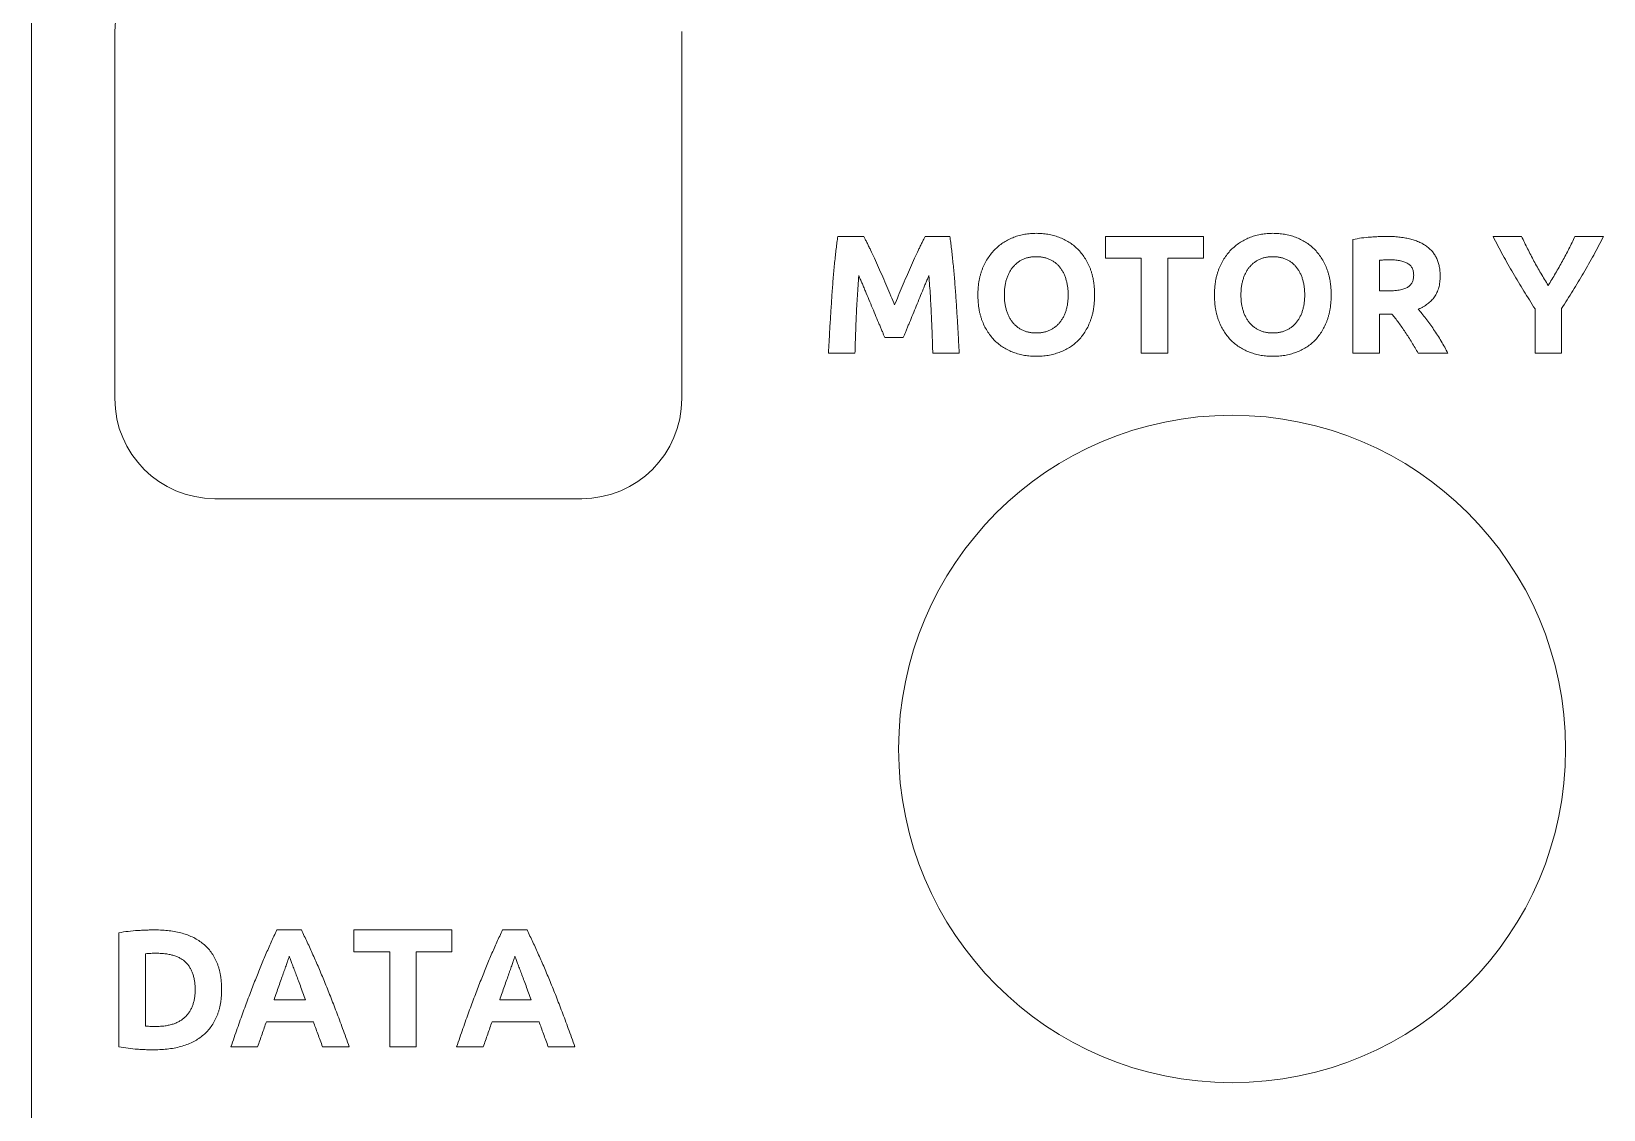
# Model space of a CAD drawing. Header units: millimetres. Extents: x 0 to 106, y -84 to 99.
# Drawn here: x 0 to 47.14, y 39.41 to 71.71 of the extents above; entities that cross this region are included whole.
import ezdxf

# ---------------------------------------------------------------- set-up
doc = ezdxf.new("R2010")
doc.units = ezdxf.units.MM
doc.layers.get('0').update_dxf_attribs({"lineweight": 5})
doc.layers.add('Layer1', color=50, linetype='Continuous', lineweight=15)

msp = doc.modelspace()

# ---------------------------------------------------------------- linework, layer by layer
for p, q in [((24.178, 65.569), (24.954, 65.569)), ((26.798, 65.569), (27.538, 65.569)), ((32.205, 64.916), (32.205, 65.569)), ((32.205, 65.569), (35.145, 65.569)), ((35.145, 65.569), (35.145, 64.916)), ((43.825, 65.569), (44.68, 65.569)), ((46.282, 65.569), (47.138, 65.569)), ((39.625, 62.069), (39.625, 65.478)), ((33.278, 64.916), (32.205, 64.916)), ((33.278, 62.069), (33.278, 64.916)), ((35.145, 64.916), (34.072, 64.916)), ((34.072, 64.916), (34.072, 62.069)), ((40.418, 64.854), (40.418, 63.936)), ((40.418, 63.936), (40.636, 63.936)), ((40.418, 63.236), (40.418, 62.069)), ((40.792, 63.236), (40.418, 63.236)), ((45.085, 62.069), (45.085, 63.397)), ((45.878, 63.407), (45.878, 62.069)), ((26.139, 62.536), (25.589, 62.536)), ((24.692, 62.069), (23.898, 62.069)), ((27.818, 62.069), (27.025, 62.069)), ((34.072, 62.069), (33.278, 62.069)), ((40.418, 62.069), (39.625, 62.069)), ((42.472, 62.069), (41.58, 62.069)), ((45.878, 62.069), (45.085, 62.069)), ((7.359, 44.788), (8.093, 44.788)), ((9.669, 44.788), (12.609, 44.788)), ((9.669, 44.135), (9.669, 44.788)), ((12.609, 44.788), (12.609, 44.135)), ((14.126, 44.788), (14.86, 44.788)), ((2.622, 41.285), (2.622, 44.703)), ((3.416, 44.073), (3.416, 41.905)), ((10.742, 44.135), (9.669, 44.135)), ((10.742, 41.288), (10.742, 44.135)), ((12.609, 44.135), (11.536, 44.135)), ((11.536, 44.135), (11.536, 41.288)), ((7.274, 42.688), (8.213, 42.688)), ((14.04, 42.688), (14.979, 42.688)), ((8.454, 42.035), (7.044, 42.035)), ((15.221, 42.035), (13.811, 42.035)), ((6.782, 41.288), (5.982, 41.288)), ((9.529, 41.288), (8.728, 41.288)), ((11.536, 41.288), (10.742, 41.288)), ((13.549, 41.288), (12.749, 41.288)), ((16.296, 41.288), (15.495, 41.288))]:
    msp.add_line(p, q)
for points, knots in [([(23.898, 62.069), (23.902, 62.139), (23.909, 62.282), (23.921, 62.499), (23.934, 62.724), (23.951, 63.032), (23.977, 63.421), (24.006, 63.887), (24.042, 64.342), (24.075, 64.712), (24.106, 64.996), (24.129, 65.196), (24.153, 65.386), (24.17, 65.509), (24.178, 65.569)], [0, 0, 0, 0, 0.060078, 0.122033, 0.186072, 0.251988, 0.385748, 0.519328, 0.650306, 0.776217, 0.836558, 0.894034, 0.948444, 1, 1, 1, 1]), ([(24.954, 65.569), (24.97, 65.54), (25.002, 65.479), (25.052, 65.383), (25.105, 65.277), (25.181, 65.119), (25.281, 64.907), (25.402, 64.638), (25.527, 64.356), (25.649, 64.07), (25.767, 63.789), (25.844, 63.605), (25.882, 63.516)], [0, 0, 0, 0, 0.04356, 0.091598, 0.144406, 0.201559, 0.324571, 0.456756, 0.594356, 0.734369, 0.871241, 1, 1, 1, 1]), ([(25.882, 63.516), (25.919, 63.605), (25.995, 63.789), (26.111, 64.07), (26.232, 64.356), (26.354, 64.638), (26.476, 64.906), (26.574, 65.119), (26.65, 65.276), (26.702, 65.383), (26.751, 65.479), (26.783, 65.54), (26.798, 65.569)], [0, 0, 0, 0, 0.128766, 0.265662, 0.4057, 0.543184, 0.675499, 0.798481, 0.855749, 0.908518, 0.956503, 1, 1, 1, 1]), ([(27.538, 65.569), (27.547, 65.509), (27.564, 65.386), (27.588, 65.196), (27.611, 64.996), (27.64, 64.712), (27.675, 64.342), (27.71, 63.887), (27.741, 63.421), (27.765, 63.032), (27.784, 62.724), (27.796, 62.499), (27.807, 62.282), (27.815, 62.139), (27.818, 62.069)], [0, 0, 0, 0, 0.051556, 0.105966, 0.163442, 0.223762, 0.349693, 0.480671, 0.614252, 0.747999, 0.813927, 0.877967, 0.939922, 1, 1, 1, 1]), ([(28.378, 63.817), (28.379, 63.854), (28.38, 63.927), (28.386, 64.036), (28.397, 64.141), (28.413, 64.242), (28.433, 64.341), (28.458, 64.435), (28.486, 64.527), (28.531, 64.642), (28.594, 64.779), (28.685, 64.931), (28.786, 65.07), (28.901, 65.194), (29.027, 65.304), (29.161, 65.401), (29.307, 65.481), (29.46, 65.548), (29.621, 65.598), (29.786, 65.636), (29.956, 65.658), (30.071, 65.661), (30.128, 65.662)], [0, 0, 0, 0, 0.0390342, 0.0771099, 0.113786, 0.149935, 0.1848022, 0.2190775, 0.2524779, 0.285259, 0.3491632, 0.4105821, 0.4704257, 0.5294522, 0.5878335, 0.6454475, 0.7032234, 0.7618366, 0.8207256, 0.8798226, 0.939493, 1, 1, 1, 1]), ([(30.128, 65.662), (30.188, 65.661), (30.305, 65.658), (30.478, 65.636), (30.646, 65.598), (30.809, 65.548), (30.963, 65.481), (31.109, 65.401), (31.244, 65.305), (31.368, 65.194), (31.482, 65.07), (31.582, 64.931), (31.67, 64.779), (31.732, 64.642), (31.775, 64.527), (31.802, 64.435), (31.826, 64.341), (31.845, 64.242), (31.861, 64.141), (31.87, 64.036), (31.877, 63.927), (31.878, 63.854), (31.878, 63.817)], [0, 0, 0, 0, 0.0621323, 0.1226603, 0.1825999, 0.241824, 0.3005217, 0.3581505, 0.4158252, 0.4736765, 0.5322085, 0.5915997, 0.6524758, 0.7158981, 0.7484171, 0.7816575, 0.8157821, 0.8505111, 0.8865294, 0.9230864, 0.9610652, 1, 1, 1, 1]), ([(35.472, 63.817), (35.472, 63.854), (35.473, 63.927), (35.48, 64.036), (35.49, 64.141), (35.507, 64.242), (35.526, 64.341), (35.551, 64.435), (35.579, 64.527), (35.624, 64.642), (35.687, 64.779), (35.778, 64.931), (35.879, 65.07), (35.994, 65.194), (36.12, 65.304), (36.255, 65.401), (36.4, 65.481), (36.554, 65.548), (36.715, 65.598), (36.88, 65.636), (37.05, 65.658), (37.164, 65.661), (37.222, 65.662)], [0, 0, 0, 0, 0.0390342, 0.0771099, 0.113786, 0.149935, 0.1848022, 0.2190775, 0.2524779, 0.285259, 0.3491632, 0.4105821, 0.4704257, 0.5294522, 0.5878335, 0.6454475, 0.7032234, 0.7618366, 0.8207256, 0.8798226, 0.939493, 1, 1, 1, 1]), ([(37.222, 65.662), (37.281, 65.661), (37.398, 65.658), (37.572, 65.636), (37.739, 65.598), (37.902, 65.548), (38.056, 65.481), (38.202, 65.401), (38.337, 65.305), (38.462, 65.194), (38.575, 65.07), (38.675, 64.931), (38.763, 64.779), (38.825, 64.642), (38.868, 64.527), (38.895, 64.435), (38.92, 64.341), (38.938, 64.242), (38.954, 64.141), (38.964, 64.036), (38.971, 63.927), (38.971, 63.854), (38.972, 63.817)], [0, 0, 0, 0, 0.062132, 0.12266, 0.1826, 0.241824, 0.300522, 0.35815, 0.415825, 0.473676, 0.532209, 0.5916, 0.652476, 0.715898, 0.748417, 0.781658, 0.815782, 0.850511, 0.886529, 0.923086, 0.961065, 1, 1, 1, 1]), ([(39.625, 65.478), (39.711, 65.494), (39.885, 65.526), (40.105, 65.546), (40.28, 65.557), (40.405, 65.564), (40.523, 65.568), (40.599, 65.569), (40.636, 65.569)], [0, 0, 0, 0, 0.257546, 0.521538, 0.651714, 0.775316, 0.89091, 1, 1, 1, 1]), ([(40.636, 65.569), (40.698, 65.568), (40.82, 65.567), (40.998, 65.552), (41.164, 65.53), (41.319, 65.499), (41.462, 65.459), (41.595, 65.408), (41.716, 65.349), (41.825, 65.281), (41.923, 65.204), (42.008, 65.116), (42.08, 65.018), (42.138, 64.909), (42.183, 64.79), (42.216, 64.662), (42.235, 64.523), (42.237, 64.428), (42.238, 64.378)], [0, 0, 0, 0, 0.0827, 0.160808, 0.234544, 0.30355, 0.368872, 0.430946, 0.489849, 0.546134, 0.600635, 0.653897, 0.707097, 0.760575, 0.816161, 0.874065, 0.934884, 1, 1, 1, 1]), ([(45.085, 63.397), (44.972, 63.575), (44.747, 63.928), (44.424, 64.466), (44.116, 65.011), (43.922, 65.382), (43.825, 65.569)], [0, 0, 0, 0, 0.251886, 0.500275, 0.748506, 1, 1, 1, 1]), ([(44.68, 65.569), (44.739, 65.445), (44.858, 65.196), (45.051, 64.828), (45.258, 64.461), (45.405, 64.22), (45.479, 64.098)], [0, 0, 0, 0, 0.24579, 0.493938, 0.744886, 1, 1, 1, 1]), ([(45.479, 64.098), (45.553, 64.22), (45.699, 64.462), (45.908, 64.828), (46.104, 65.195), (46.223, 65.445), (46.282, 65.569)], [0, 0, 0, 0, 0.254576, 0.505859, 0.754512, 1, 1, 1, 1]), ([(47.138, 65.569), (47.041, 65.383), (46.847, 65.013), (46.538, 64.471), (46.217, 63.936), (45.992, 63.584), (45.878, 63.407)], [0, 0, 0, 0, 0.2520037, 0.4998436, 0.747561, 1, 1, 1, 1]), ([(30.128, 64.962), (30.091, 64.961), (30.019, 64.96), (29.913, 64.943), (29.814, 64.917), (29.722, 64.881), (29.637, 64.834), (29.559, 64.779), (29.487, 64.716), (29.422, 64.644), (29.363, 64.565), (29.315, 64.477), (29.27, 64.383), (29.235, 64.281), (29.206, 64.173), (29.186, 64.059), (29.175, 63.94), (29.173, 63.858), (29.172, 63.817)], [0, 0, 0, 0, 0.0664049, 0.1291343, 0.189711, 0.2484844, 0.3057167, 0.3623696, 0.4188997, 0.476296, 0.5343112, 0.5937351, 0.6554188, 0.7197285, 0.7860867, 0.8548038, 0.9258146, 1, 1, 1, 1]), ([(31.085, 63.817), (31.084, 63.859), (31.082, 63.942), (31.071, 64.063), (31.05, 64.177), (31.022, 64.286), (30.987, 64.388), (30.942, 64.483), (30.892, 64.57), (30.834, 64.649), (30.77, 64.721), (30.698, 64.784), (30.618, 64.837), (30.532, 64.883), (30.439, 64.918), (30.34, 64.944), (30.236, 64.959), (30.165, 64.961), (30.128, 64.962)], [0, 0, 0, 0, 0.075388, 0.14717, 0.216224, 0.282916, 0.347143, 0.408747, 0.468311, 0.526251, 0.582962, 0.639745, 0.696191, 0.75391, 0.812853, 0.872822, 0.934978, 1, 1, 1, 1]), ([(37.222, 64.962), (37.184, 64.961), (37.112, 64.96), (37.007, 64.943), (36.908, 64.917), (36.816, 64.881), (36.73, 64.834), (36.652, 64.779), (36.58, 64.716), (36.515, 64.644), (36.457, 64.565), (36.408, 64.477), (36.363, 64.383), (36.328, 64.281), (36.3, 64.173), (36.279, 64.059), (36.268, 63.94), (36.266, 63.858), (36.265, 63.817)], [0, 0, 0, 0, 0.066405, 0.129134, 0.189711, 0.248484, 0.305717, 0.36237, 0.4189, 0.476296, 0.534311, 0.593735, 0.655419, 0.719728, 0.786087, 0.854804, 0.925815, 1, 1, 1, 1]), ([(38.178, 63.817), (38.177, 63.859), (38.176, 63.942), (38.164, 64.063), (38.144, 64.177), (38.115, 64.286), (38.08, 64.388), (38.036, 64.483), (37.986, 64.57), (37.928, 64.649), (37.863, 64.721), (37.791, 64.784), (37.711, 64.837), (37.625, 64.883), (37.532, 64.918), (37.434, 64.944), (37.33, 64.959), (37.258, 64.961), (37.222, 64.962)], [0, 0, 0, 0, 0.075388, 0.14717, 0.216224, 0.282916, 0.347143, 0.408747, 0.468311, 0.526251, 0.582962, 0.639745, 0.696191, 0.75391, 0.812853, 0.872822, 0.934978, 1, 1, 1, 1]), ([(40.695, 64.869), (40.668, 64.869), (40.618, 64.868), (40.546, 64.864), (40.481, 64.859), (40.439, 64.855), (40.418, 64.854)], [0, 0, 0, 0, 0.287106, 0.54553, 0.778015, 1, 1, 1, 1]), ([(41.445, 64.41), (41.445, 64.429), (41.443, 64.468), (41.435, 64.525), (41.419, 64.576), (41.399, 64.624), (41.371, 64.665), (41.339, 64.704), (41.299, 64.737), (41.254, 64.765), (41.204, 64.79), (41.148, 64.811), (41.086, 64.829), (41.018, 64.844), (40.946, 64.855), (40.867, 64.863), (40.783, 64.868), (40.725, 64.869), (40.695, 64.869)], [0, 0, 0, 0, 0.059895, 0.116749, 0.170066, 0.221031, 0.270608, 0.320778, 0.371502, 0.424323, 0.480442, 0.539787, 0.604426, 0.673113, 0.746997, 0.82547, 0.910253, 1, 1, 1, 1]), ([(24.808, 64.395), (24.792, 64.192), (24.762, 63.787), (24.735, 63.284), (24.72, 62.889), (24.709, 62.606), (24.7, 62.334), (24.694, 62.156), (24.692, 62.069)], [0, 0, 0, 0, 0.262388, 0.522277, 0.649163, 0.771032, 0.887873, 1, 1, 1, 1]), ([(25.589, 62.536), (25.577, 62.564), (25.552, 62.625), (25.512, 62.72), (25.468, 62.824), (25.405, 62.975), (25.321, 63.175), (25.217, 63.422), (25.112, 63.675), (25.022, 63.886), (24.952, 64.053), (24.902, 64.172), (24.853, 64.285), (24.823, 64.359), (24.808, 64.395)], [0, 0, 0, 0, 0.046663, 0.097552, 0.153281, 0.21371, 0.341879, 0.475555, 0.61265, 0.749693, 0.816768, 0.881089, 0.941991, 1, 1, 1, 1]), ([(26.909, 64.395), (26.894, 64.359), (26.863, 64.285), (26.817, 64.172), (26.766, 64.053), (26.697, 63.886), (26.609, 63.675), (26.505, 63.422), (26.404, 63.175), (26.321, 62.975), (26.258, 62.824), (26.215, 62.72), (26.176, 62.625), (26.151, 62.564), (26.139, 62.536)], [0, 0, 0, 0, 0.058138, 0.118896, 0.183361, 0.250445, 0.387373, 0.524498, 0.658055, 0.786233, 0.846656, 0.902369, 0.953372, 1, 1, 1, 1]), ([(27.025, 62.069), (27.022, 62.156), (27.017, 62.334), (27.008, 62.606), (26.997, 62.889), (26.98, 63.284), (26.956, 63.787), (26.925, 64.192), (26.909, 64.395)], [0, 0, 0, 0, 0.1121273, 0.2289685, 0.3508382, 0.4777379, 0.7376111, 1, 1, 1, 1]), ([(40.636, 63.936), (40.671, 63.936), (40.738, 63.936), (40.835, 63.941), (40.924, 63.95), (41.006, 63.962), (41.081, 63.975), (41.147, 63.995), (41.205, 64.016), (41.257, 64.041), (41.302, 64.071), (41.34, 64.105), (41.373, 64.144), (41.4, 64.188), (41.42, 64.237), (41.435, 64.29), (41.444, 64.348), (41.445, 64.389), (41.445, 64.41)], [0, 0, 0, 0, 0.098107, 0.188836, 0.272348, 0.34942, 0.420229, 0.484047, 0.542252, 0.595265, 0.64439, 0.692139, 0.739503, 0.78717, 0.83601, 0.886916, 0.941351, 1, 1, 1, 1]), ([(42.238, 64.378), (42.238, 64.347), (42.236, 64.287), (42.23, 64.198), (42.215, 64.114), (42.198, 64.034), (42.173, 63.959), (42.145, 63.887), (42.109, 63.822), (42.07, 63.759), (42.025, 63.701), (41.976, 63.647), (41.922, 63.595), (41.863, 63.546), (41.8, 63.501), (41.731, 63.46), (41.658, 63.421), (41.607, 63.398), (41.581, 63.386)], [0, 0, 0, 0, 0.072755, 0.142846, 0.209587, 0.27362, 0.33555, 0.395413, 0.453817, 0.511478, 0.568629, 0.626597, 0.685317, 0.744702, 0.805873, 0.86833, 0.933134, 1, 1, 1, 1]), ([(30.128, 61.976), (30.069, 61.977), (29.952, 61.98), (29.779, 62.002), (29.611, 62.04), (29.449, 62.09), (29.294, 62.155), (29.148, 62.236), (29.013, 62.331), (28.888, 62.441), (28.775, 62.564), (28.675, 62.702), (28.587, 62.854), (28.525, 62.99), (28.482, 63.106), (28.455, 63.198), (28.43, 63.292), (28.412, 63.391), (28.396, 63.492), (28.387, 63.598), (28.38, 63.706), (28.379, 63.779), (28.378, 63.817)], [0, 0, 0, 0, 0.0619378, 0.1227769, 0.1825257, 0.24205, 0.3007044, 0.3583887, 0.4159724, 0.4735425, 0.5319431, 0.5911856, 0.6521205, 0.7153722, 0.7479225, 0.7811951, 0.8153526, 0.8503652, 0.8861664, 0.9230122, 0.9610276, 1, 1, 1, 1]), ([(29.172, 63.817), (29.173, 63.774), (29.174, 63.692), (29.186, 63.571), (29.206, 63.456), (29.235, 63.349), (29.27, 63.248), (29.314, 63.154), (29.364, 63.067), (29.422, 62.988), (29.487, 62.917), (29.559, 62.855), (29.637, 62.801), (29.722, 62.755), (29.815, 62.719), (29.913, 62.694), (30.019, 62.678), (30.091, 62.676), (30.128, 62.676)], [0, 0, 0, 0, 0.075546, 0.147478, 0.216678, 0.282671, 0.346214, 0.407554, 0.46665, 0.524712, 0.581834, 0.638125, 0.694575, 0.751648, 0.81031, 0.870826, 0.933541, 1, 1, 1, 1]), ([(30.128, 62.676), (30.165, 62.676), (30.236, 62.678), (30.34, 62.694), (30.439, 62.719), (30.532, 62.755), (30.618, 62.8), (30.697, 62.855), (30.77, 62.917), (30.834, 62.989), (30.892, 63.067), (30.942, 63.154), (30.987, 63.248), (31.022, 63.349), (31.051, 63.456), (31.071, 63.571), (31.082, 63.692), (31.084, 63.774), (31.085, 63.817)], [0, 0, 0, 0, 0.065182, 0.127491, 0.187609, 0.246697, 0.304558, 0.361387, 0.418027, 0.474878, 0.532961, 0.592296, 0.653659, 0.717226, 0.783242, 0.852468, 0.924426, 1, 1, 1, 1]), ([(31.878, 63.817), (31.878, 63.779), (31.877, 63.706), (31.87, 63.598), (31.86, 63.492), (31.846, 63.391), (31.827, 63.292), (31.804, 63.197), (31.776, 63.106), (31.734, 62.991), (31.674, 62.854), (31.588, 62.703), (31.49, 62.564), (31.379, 62.44), (31.255, 62.332), (31.122, 62.235), (30.976, 62.156), (30.82, 62.09), (30.656, 62.039), (30.486, 62.002), (30.309, 61.98), (30.189, 61.977), (30.128, 61.976)], [0, 0, 0, 0, 0.0388942, 0.0768332, 0.113605, 0.1492973, 0.1842396, 0.2182669, 0.2514727, 0.283871, 0.3466834, 0.4072426, 0.4659203, 0.523691, 0.5807643, 0.6376101, 0.695401, 0.7541716, 0.8140616, 0.8746832, 0.9364088, 1, 1, 1, 1]), ([(37.222, 61.976), (37.163, 61.977), (37.045, 61.98), (36.872, 62.002), (36.704, 62.04), (36.542, 62.09), (36.387, 62.155), (36.242, 62.236), (36.106, 62.331), (35.982, 62.441), (35.868, 62.564), (35.768, 62.702), (35.68, 62.854), (35.618, 62.99), (35.576, 63.106), (35.548, 63.198), (35.524, 63.292), (35.505, 63.391), (35.489, 63.492), (35.48, 63.598), (35.473, 63.706), (35.472, 63.779), (35.472, 63.817)], [0, 0, 0, 0, 0.061938, 0.122777, 0.182526, 0.24205, 0.300704, 0.358389, 0.415972, 0.473542, 0.531943, 0.591186, 0.65212, 0.715372, 0.747923, 0.781195, 0.815353, 0.850365, 0.886166, 0.923012, 0.961028, 1, 1, 1, 1]), ([(36.265, 63.817), (36.266, 63.774), (36.268, 63.692), (36.279, 63.571), (36.3, 63.456), (36.328, 63.349), (36.363, 63.248), (36.408, 63.154), (36.457, 63.067), (36.515, 62.988), (36.58, 62.917), (36.652, 62.855), (36.73, 62.801), (36.816, 62.755), (36.908, 62.719), (37.007, 62.694), (37.112, 62.678), (37.184, 62.676), (37.222, 62.676)], [0, 0, 0, 0, 0.075546, 0.147478, 0.216678, 0.282671, 0.346214, 0.407554, 0.46665, 0.524712, 0.581834, 0.638125, 0.694575, 0.751648, 0.81031, 0.870826, 0.933541, 1, 1, 1, 1]), ([(37.222, 62.676), (37.258, 62.676), (37.33, 62.678), (37.434, 62.694), (37.532, 62.719), (37.625, 62.755), (37.712, 62.8), (37.791, 62.855), (37.864, 62.917), (37.928, 62.989), (37.986, 63.067), (38.036, 63.154), (38.08, 63.248), (38.115, 63.349), (38.144, 63.456), (38.164, 63.571), (38.176, 63.692), (38.177, 63.774), (38.178, 63.817)], [0, 0, 0, 0, 0.065182, 0.127491, 0.187609, 0.246697, 0.304558, 0.361387, 0.418027, 0.474878, 0.532961, 0.592296, 0.653659, 0.717226, 0.783242, 0.852468, 0.924426, 1, 1, 1, 1]), ([(38.972, 63.817), (38.971, 63.779), (38.971, 63.706), (38.964, 63.598), (38.954, 63.492), (38.939, 63.391), (38.92, 63.292), (38.897, 63.197), (38.869, 63.106), (38.828, 62.991), (38.768, 62.854), (38.681, 62.703), (38.583, 62.564), (38.472, 62.44), (38.349, 62.332), (38.215, 62.235), (38.069, 62.156), (37.914, 62.09), (37.75, 62.039), (37.579, 62.002), (37.402, 61.98), (37.283, 61.977), (37.222, 61.976)], [0, 0, 0, 0, 0.0388942, 0.0768332, 0.113605, 0.1492973, 0.1842396, 0.2182669, 0.2514727, 0.283871, 0.3466834, 0.4072426, 0.4659203, 0.523691, 0.5807643, 0.6376101, 0.695401, 0.7541716, 0.8140616, 0.8746832, 0.9364088, 1, 1, 1, 1]), ([(41.58, 62.069), (41.548, 62.122), (41.485, 62.228), (41.389, 62.387), (41.293, 62.546), (41.192, 62.699), (41.092, 62.847), (40.992, 62.986), (40.894, 63.117), (40.825, 63.197), (40.792, 63.236)], [0, 0, 0, 0, 0.130822, 0.263063, 0.395842, 0.526229, 0.653175, 0.775157, 0.891006, 1, 1, 1, 1]), ([(41.581, 63.386), (41.619, 63.344), (41.698, 63.254), (41.812, 63.107), (41.929, 62.949), (42.046, 62.783), (42.161, 62.61), (42.27, 62.431), (42.375, 62.25), (42.44, 62.129), (42.472, 62.069)], [0, 0, 0, 0, 0.107386, 0.224998, 0.349899, 0.477333, 0.607777, 0.740465, 0.872459, 1, 1, 1, 1]), ([(2.622, 44.703), (2.715, 44.718), (2.905, 44.75), (3.144, 44.768), (3.333, 44.779), (3.465, 44.784), (3.588, 44.788), (3.666, 44.788), (3.703, 44.788)], [0, 0, 0, 0, 0.26092, 0.530021, 0.661913, 0.784281, 0.897203, 1, 1, 1, 1]), ([(3.703, 44.788), (3.776, 44.787), (3.92, 44.785), (4.131, 44.765), (4.331, 44.735), (4.521, 44.69), (4.699, 44.634), (4.864, 44.56), (5.017, 44.473), (5.155, 44.37), (5.282, 44.254), (5.39, 44.121), (5.485, 43.973), (5.55, 43.839), (5.595, 43.724), (5.623, 43.632), (5.648, 43.537), (5.667, 43.437), (5.684, 43.333), (5.694, 43.225), (5.701, 43.112), (5.702, 43.036), (5.702, 42.997)], [0, 0, 0, 0, 0.072035, 0.140751, 0.20666, 0.269891, 0.330837, 0.389347, 0.446292, 0.502185, 0.557672, 0.613383, 0.670138, 0.728804, 0.759121, 0.790238, 0.822399, 0.855581, 0.889728, 0.925314, 0.961972, 1, 1, 1, 1]), ([(5.982, 41.288), (6.014, 41.381), (6.077, 41.563), (6.17, 41.83), (6.262, 42.085), (6.35, 42.331), (6.437, 42.568), (6.523, 42.798), (6.608, 43.02), (6.719, 43.304), (6.855, 43.645), (7.019, 44.04), (7.185, 44.419), (7.301, 44.666), (7.359, 44.788)], [0, 0, 0, 0, 0.078133, 0.153266, 0.225465, 0.294666, 0.361549, 0.42673, 0.49003, 0.551383, 0.669731, 0.782656, 0.892068, 1, 1, 1, 1]), ([(8.093, 44.788), (8.152, 44.666), (8.271, 44.419), (8.445, 44.039), (8.617, 43.645), (8.76, 43.304), (8.876, 43.02), (8.965, 42.798), (9.054, 42.568), (9.145, 42.331), (9.238, 42.086), (9.333, 41.83), (9.431, 41.563), (9.496, 41.381), (9.529, 41.288)], [0, 0, 0, 0, 0.1077962, 0.2173599, 0.3305362, 0.4489984, 0.5103507, 0.5736336, 0.6387789, 0.7056109, 0.7748091, 0.8469163, 0.9220014, 1, 1, 1, 1]), ([(12.749, 41.288), (12.781, 41.381), (12.844, 41.563), (12.937, 41.83), (13.028, 42.085), (13.116, 42.331), (13.204, 42.568), (13.289, 42.798), (13.375, 43.02), (13.485, 43.304), (13.622, 43.645), (13.786, 44.04), (13.952, 44.419), (14.068, 44.666), (14.126, 44.788)], [0, 0, 0, 0, 0.078133, 0.153266, 0.225465, 0.294666, 0.361549, 0.42673, 0.49003, 0.551383, 0.669731, 0.782656, 0.892068, 1, 1, 1, 1]), ([(14.86, 44.788), (14.919, 44.666), (15.038, 44.419), (15.211, 44.039), (15.384, 43.645), (15.527, 43.304), (15.643, 43.02), (15.732, 42.798), (15.821, 42.568), (15.912, 42.331), (16.005, 42.086), (16.099, 41.83), (16.197, 41.563), (16.262, 41.381), (16.296, 41.288)], [0, 0, 0, 0, 0.1077962, 0.2173599, 0.3305362, 0.4489984, 0.5103507, 0.5736336, 0.6387789, 0.7056109, 0.7748091, 0.8469163, 0.9220014, 1, 1, 1, 1]), ([(3.75, 44.088), (3.722, 44.088), (3.666, 44.088), (3.581, 44.086), (3.497, 44.082), (3.442, 44.076), (3.416, 44.073)], [0, 0, 0, 0, 0.250147, 0.506894, 0.759544, 1, 1, 1, 1]), ([(4.909, 42.994), (4.908, 43.038), (4.907, 43.123), (4.893, 43.246), (4.871, 43.36), (4.842, 43.468), (4.802, 43.566), (4.754, 43.656), (4.698, 43.739), (4.632, 43.813), (4.557, 43.879), (4.471, 43.935), (4.376, 43.983), (4.27, 44.021), (4.154, 44.052), (4.028, 44.072), (3.893, 44.086), (3.799, 44.088), (3.75, 44.088)], [0, 0, 0, 0, 0.071652, 0.138873, 0.202466, 0.262798, 0.320276, 0.375811, 0.429885, 0.483706, 0.537563, 0.592955, 0.650959, 0.712006, 0.777049, 0.846445, 0.920395, 1, 1, 1, 1]), ([(7.732, 43.997), (7.727, 43.983), (7.716, 43.951), (7.699, 43.901), (7.678, 43.845), (7.657, 43.782), (7.632, 43.713), (7.606, 43.64), (7.579, 43.56), (7.539, 43.446), (7.485, 43.294), (7.416, 43.102), (7.345, 42.899), (7.298, 42.76), (7.274, 42.688)], [0, 0, 0, 0, 0.033421, 0.07183, 0.114906, 0.16329, 0.215667, 0.272041, 0.33273, 0.396744, 0.533929, 0.681264, 0.83723, 1, 1, 1, 1]), ([(8.213, 42.688), (8.188, 42.761), (8.138, 42.902), (8.064, 43.108), (7.995, 43.301), (7.927, 43.477), (7.867, 43.635), (7.82, 43.755), (7.789, 43.843), (7.768, 43.899), (7.75, 43.95), (7.738, 43.982), (7.732, 43.997)], [0, 0, 0, 0, 0.164562, 0.322367, 0.470432, 0.605821, 0.727807, 0.835225, 0.883031, 0.927039, 0.965418, 1, 1, 1, 1]), ([(14.499, 43.997), (14.494, 43.983), (14.483, 43.951), (14.466, 43.901), (14.444, 43.845), (14.423, 43.782), (14.399, 43.713), (14.373, 43.64), (14.345, 43.56), (14.306, 43.446), (14.252, 43.294), (14.183, 43.102), (14.112, 42.899), (14.064, 42.76), (14.04, 42.688)], [0, 0, 0, 0, 0.033421, 0.07183, 0.114906, 0.16329, 0.215667, 0.272041, 0.33273, 0.396744, 0.533929, 0.681264, 0.83723, 1, 1, 1, 1]), ([(14.979, 42.688), (14.954, 42.761), (14.905, 42.902), (14.831, 43.108), (14.761, 43.301), (14.693, 43.477), (14.634, 43.635), (14.587, 43.755), (14.556, 43.843), (14.535, 43.899), (14.516, 43.95), (14.504, 43.982), (14.499, 43.997)], [0, 0, 0, 0, 0.1645621, 0.3223674, 0.4704315, 0.6058212, 0.7278069, 0.8352251, 0.8830311, 0.9270395, 0.9654182, 1, 1, 1, 1]), ([(5.702, 42.997), (5.702, 42.959), (5.701, 42.886), (5.694, 42.777), (5.684, 42.672), (5.667, 42.571), (5.648, 42.473), (5.623, 42.38), (5.595, 42.289), (5.55, 42.174), (5.485, 42.04), (5.391, 41.891), (5.283, 41.756), (5.159, 41.637), (5.02, 41.532), (4.867, 41.441), (4.7, 41.365), (4.519, 41.302), (4.325, 41.255), (4.119, 41.22), (3.902, 41.199), (3.753, 41.197), (3.677, 41.195)], [0, 0, 0, 0, 0.03638, 0.071401, 0.105596, 0.138835, 0.17112, 0.202401, 0.233103, 0.263236, 0.321758, 0.378241, 0.43383, 0.489286, 0.545264, 0.602459, 0.661746, 0.723743, 0.788245, 0.855576, 0.926035, 1, 1, 1, 1]), ([(3.725, 41.895), (3.773, 41.896), (3.867, 41.897), (4.004, 41.911), (4.13, 41.933), (4.247, 41.966), (4.355, 42.006), (4.453, 42.057), (4.542, 42.116), (4.619, 42.185), (4.688, 42.262), (4.747, 42.346), (4.797, 42.437), (4.838, 42.535), (4.87, 42.64), (4.892, 42.752), (4.907, 42.871), (4.908, 42.952), (4.909, 42.994)], [0, 0, 0, 0, 0.079068, 0.152951, 0.222402, 0.287975, 0.350137, 0.409345, 0.466556, 0.522541, 0.578231, 0.633815, 0.6897, 0.746725, 0.805848, 0.867536, 0.931991, 1, 1, 1, 1]), ([(7.044, 42.035), (7.023, 41.974), (6.98, 41.851), (6.914, 41.665), (6.848, 41.476), (6.804, 41.351), (6.782, 41.288)], [0, 0, 0, 0, 0.243074, 0.495194, 0.749924, 1, 1, 1, 1]), ([(8.728, 41.288), (8.704, 41.353), (8.657, 41.481), (8.586, 41.671), (8.52, 41.856), (8.475, 41.976), (8.454, 42.035)], [0, 0, 0, 0, 0.259869, 0.51598, 0.764804, 1, 1, 1, 1]), ([(13.811, 42.035), (13.789, 41.974), (13.746, 41.851), (13.68, 41.665), (13.615, 41.476), (13.571, 41.351), (13.549, 41.288)], [0, 0, 0, 0, 0.243074, 0.495194, 0.749924, 1, 1, 1, 1]), ([(15.495, 41.288), (15.471, 41.353), (15.424, 41.481), (15.353, 41.671), (15.286, 41.856), (15.242, 41.976), (15.221, 42.035)], [0, 0, 0, 0, 0.259869, 0.51598, 0.764804, 1, 1, 1, 1]), ([(3.416, 41.905), (3.436, 41.904), (3.48, 41.9), (3.551, 41.897), (3.633, 41.896), (3.693, 41.895), (3.725, 41.895)], [0, 0, 0, 0, 0.198447, 0.424973, 0.688939, 1, 1, 1, 1]), ([(3.677, 41.195), (3.64, 41.195), (3.564, 41.196), (3.444, 41.199), (3.315, 41.205), (3.132, 41.214), (2.899, 41.235), (2.714, 41.269), (2.622, 41.285)], [0, 0, 0, 0, 0.104514, 0.217303, 0.33912, 0.469246, 0.73585, 1, 1, 1, 1])]:
    msp.add_open_spline(points, degree=3, knots=knots)
at = {"layer": 'Layer1'}
for p, q in [((0, 96.937), (0, 2)), ((2.5, 71.71), (2.5, 60.71)), ((19.5, 60.71), (19.5, 71.71)), ((5.5, 57.71), (16.5, 57.71))]:
    msp.add_line(p, q, dxfattribs=at)
msp.add_circle((36, 50.21), 10, dxfattribs=at)
for centre, start, end in [((5.5, 71.71), 90, 180), ((5.5, 60.71), 180, 270), ((16.5, 60.71), 270, 0)]:
    msp.add_arc(centre, 3, start, end, dxfattribs=at)

doc.saveas('drawing.dxf')
